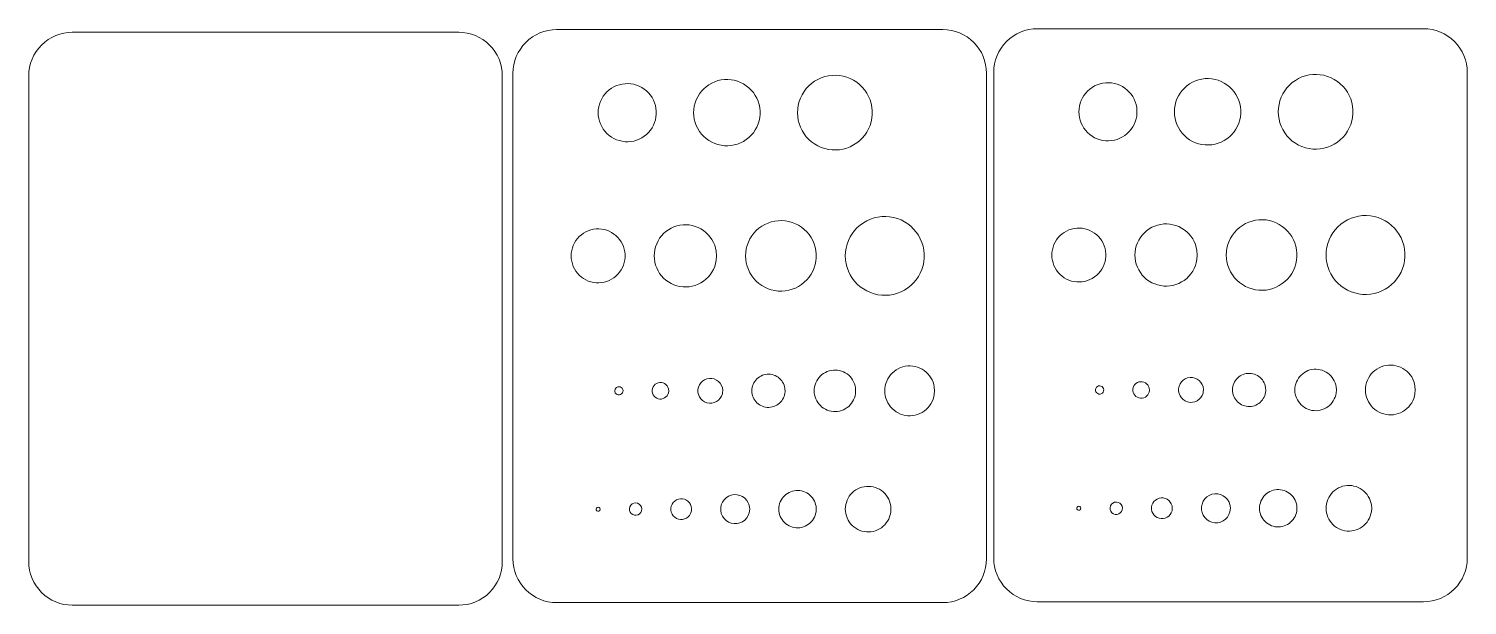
# Model space of a CAD drawing. Extents: x 1 to 348, y 1 to 70.
# Drawn here: x 174.7 to 347.9, y 0.7 to 70.1 of the extents above; entities that cross this region are included whole.
import ezdxf

# ---------------------------------------------------------------- set-up
doc = ezdxf.new("R2010")
doc.units = 0
doc.layers.get('0').update_dxf_attribs({"lineweight": 0, "true_color": 0xffffff})

msp = doc.modelspace()

# ---------------------------------------------------------------- linework, layer by layer
for points in [[(174.75, 5.95), (174.75, 64.47), (174.77, 64.97), (174.85, 65.48), (174.97, 65.98), (175.15, 66.47), (175.37, 66.94), (175.63, 67.38), (175.94, 67.79), (176.28, 68.17), (176.67, 68.52), (177.08, 68.83), (177.52, 69.09), (177.99, 69.31), (178.47, 69.48), (178.97, 69.61), (179.48, 69.69), (179.99, 69.71), (226.5, 69.71), (227.01, 69.69), (227.52, 69.61), (228.02, 69.48), (228.51, 69.31), (228.97, 69.09), (229.41, 68.83), (229.83, 68.52), (230.21, 68.17), (230.55, 67.79), (230.86, 67.38), (231.13, 66.94), (231.35, 66.47), (231.52, 65.98), (231.65, 65.48), (231.72, 64.97), (231.75, 64.47), (231.75, 5.95), (231.72, 5.45), (231.65, 4.94), (231.52, 4.44), (231.35, 3.95), (231.13, 3.49), (230.86, 3.04), (230.55, 2.63), (230.21, 2.25), (229.83, 1.9), (229.41, 1.59), (228.97, 1.33), (228.51, 1.11), (228.02, 0.94), (227.52, 0.81), (227.01, 0.74), (226.5, 0.71), (179.99, 0.71), (179.48, 0.74), (178.97, 0.81), (178.47, 0.94), (177.99, 1.11), (177.52, 1.33), (177.08, 1.59), (176.67, 1.9), (176.28, 2.25), (175.94, 2.63), (175.63, 3.04), (175.37, 3.49), (175.15, 3.95), (174.97, 4.44), (174.85, 4.94), (174.77, 5.45), (174.75, 5.95)], [(174.75, 5.95), (174.75, 64.47), (174.77, 64.97), (174.85, 65.48), (174.97, 65.98), (175.15, 66.47), (175.37, 66.94), (175.63, 67.38), (175.94, 67.79), (176.28, 68.17), (176.67, 68.52), (177.08, 68.83), (177.52, 69.09), (177.99, 69.31), (178.47, 69.48), (178.97, 69.61), (179.48, 69.69), (179.99, 69.71), (226.5, 69.71), (227.01, 69.69), (227.52, 69.61), (228.02, 69.48), (228.51, 69.31), (228.97, 69.09), (229.41, 68.83), (229.83, 68.52), (230.21, 68.17), (230.55, 67.79), (230.86, 67.38), (231.13, 66.94), (231.35, 66.47), (231.52, 65.98), (231.65, 65.48), (231.72, 64.97), (231.75, 64.47), (231.75, 5.95), (231.72, 5.45), (231.65, 4.94), (231.52, 4.44), (231.35, 3.95), (231.13, 3.49), (230.86, 3.04), (230.55, 2.63), (230.21, 2.25), (229.83, 1.9), (229.41, 1.59), (228.97, 1.33), (228.51, 1.11), (228.02, 0.94), (227.52, 0.81), (227.01, 0.74), (226.5, 0.71), (179.99, 0.71), (179.48, 0.74), (178.97, 0.81), (178.47, 0.94), (177.99, 1.11), (177.52, 1.33), (177.08, 1.59), (176.67, 1.9), (176.28, 2.25), (175.94, 2.63), (175.63, 3.04), (175.37, 3.49), (175.15, 3.95), (174.97, 4.44), (174.85, 4.94), (174.77, 5.45), (174.75, 5.95)], [(284.79, 70.03), (285.3, 70.01), (285.81, 69.93), (286.31, 69.81), (286.79, 69.64), (287.26, 69.42), (287.7, 69.15), (288.11, 68.84), (288.5, 68.5), (288.84, 68.12), (289.15, 67.7), (289.41, 67.26), (289.63, 66.79), (289.81, 66.31), (289.93, 65.81), (290.01, 65.3), (290.03, 64.79), (290.03, 6.28), (290.01, 5.77), (289.93, 5.26), (289.81, 4.76), (289.63, 4.28), (289.41, 3.81), (289.15, 3.37), (288.84, 2.95), (288.5, 2.57), (288.11, 2.23), (287.7, 1.92), (287.26, 1.65), (286.79, 1.43), (286.31, 1.26), (285.81, 1.14), (285.3, 1.06), (284.79, 1.03), (238.28, 1.03), (237.77, 1.06), (237.26, 1.14), (236.76, 1.26), (236.27, 1.43), (235.81, 1.65), (235.37, 1.92), (234.95, 2.23), (234.57, 2.57), (234.22, 2.95), (233.92, 3.37), (233.65, 3.81), (233.43, 4.28), (233.26, 4.76), (233.13, 5.26), (233.06, 5.77), (233.03, 6.28), (233.03, 64.79), (233.06, 65.3), (233.13, 65.81), (233.26, 66.31), (233.43, 66.79), (233.65, 67.26), (233.92, 67.7), (234.22, 68.12), (234.57, 68.5), (234.95, 68.84), (235.37, 69.15), (235.81, 69.42), (236.27, 69.64), (236.76, 69.81), (237.26, 69.93), (237.77, 70.01), (238.28, 70.03), (284.79, 70.03)], [(342.65, 70.14), (343.16, 70.11), (343.67, 70.04), (344.17, 69.91), (344.66, 69.74), (345.12, 69.52), (345.56, 69.25), (345.98, 68.95), (346.36, 68.6), (346.71, 68.22), (347.01, 67.81), (347.28, 67.36), (347.5, 66.9), (347.67, 66.41), (347.8, 65.91), (347.87, 65.4), (347.9, 64.89), (347.9, 6.38), (347.87, 5.87), (347.8, 5.36), (347.67, 4.86), (347.5, 4.38), (347.28, 3.91), (347.01, 3.47), (346.71, 3.06), (346.36, 2.68), (345.98, 2.33), (345.56, 2.02), (345.12, 1.76), (344.66, 1.54), (344.17, 1.36), (343.67, 1.24), (343.16, 1.16), (342.65, 1.14), (296.14, 1.14), (295.63, 1.16), (295.12, 1.24), (294.62, 1.36), (294.14, 1.54), (293.67, 1.76), (293.23, 2.02), (292.82, 2.33), (292.44, 2.68), (292.09, 3.06), (291.78, 3.47), (291.52, 3.91), (291.3, 4.38), (291.12, 4.86), (291, 5.36), (290.92, 5.87), (290.9, 6.38), (290.9, 64.89), (290.92, 65.4), (291, 65.91), (291.12, 66.41), (291.3, 66.9), (291.52, 67.36), (291.78, 67.81), (292.09, 68.22), (292.44, 68.6), (292.82, 68.95), (293.23, 69.25), (293.67, 69.52), (294.14, 69.74), (294.62, 69.91), (295.12, 70.04), (295.63, 70.11), (296.14, 70.14), (342.65, 70.14)], [(275.37, 62.75), (275.62, 62.38), (275.84, 61.99), (276.01, 61.57), (276.14, 61.15), (276.23, 60.71), (276.28, 60.26), (276.28, 59.81), (276.23, 59.36), (276.14, 58.92), (276.01, 58.5), (275.84, 58.08), (275.62, 57.69), (275.37, 57.32), (275.08, 56.97), (274.76, 56.66), (274.41, 56.38), (274.03, 56.14), (273.63, 55.93), (273.22, 55.77), (272.78, 55.65), (272.34, 55.57), (271.9, 55.54), (271.45, 55.55), (271, 55.6), (270.56, 55.7), (270.14, 55.85), (269.73, 56.03), (269.34, 56.26), (268.98, 56.52), (268.64, 56.81), (268.34, 57.14), (268.07, 57.5), (267.83, 57.88), (267.64, 58.29), (267.48, 58.71), (267.37, 59.14), (267.31, 59.59), (267.28, 60.03), (267.31, 60.48), (267.37, 60.93), (267.48, 61.36), (267.64, 61.78), (267.83, 62.19), (268.07, 62.57), (268.34, 62.93), (268.64, 63.26), (268.98, 63.55), (269.34, 63.81), (269.73, 64.04), (270.14, 64.22), (270.56, 64.37), (271, 64.47), (271.45, 64.52), (271.9, 64.53), (272.34, 64.5), (272.78, 64.42), (273.22, 64.3), (273.63, 64.14), (274.03, 63.93), (274.41, 63.69), (274.76, 63.41), (275.08, 63.1), (275.37, 62.75)], [(320.6, 60.73), (320.64, 60.34), (320.64, 59.94), (320.6, 59.54), (320.52, 59.15), (320.41, 58.77), (320.25, 58.4), (320.06, 58.05), (319.84, 57.72), (319.58, 57.42), (319.29, 57.14), (318.98, 56.89), (318.65, 56.67), (318.29, 56.49), (317.92, 56.35), (317.54, 56.24), (317.14, 56.17), (316.75, 56.14), (316.35, 56.15), (315.95, 56.2), (315.56, 56.29), (315.19, 56.42), (314.82, 56.58), (314.48, 56.78), (314.15, 57.01), (313.85, 57.28), (313.58, 57.57), (313.34, 57.89), (313.13, 58.23), (312.96, 58.59), (312.83, 58.96), (312.73, 59.35), (312.67, 59.74), (312.65, 60.14), (312.67, 60.54), (312.73, 60.93), (312.83, 61.32), (312.96, 61.69), (313.13, 62.05), (313.34, 62.39), (313.58, 62.71), (313.85, 63), (314.15, 63.27), (314.48, 63.5), (314.82, 63.7), (315.19, 63.86), (315.56, 63.99), (315.95, 64.08), (316.35, 64.13), (316.75, 64.14), (317.14, 64.11), (317.54, 64.04), (317.92, 63.93), (318.29, 63.78), (318.65, 63.6), (318.98, 63.39), (319.29, 63.14), (319.58, 62.86), (319.84, 62.55), (320.06, 62.22), (320.25, 61.87), (320.41, 61.51), (320.52, 61.13), (320.6, 60.73)], [(333.23, 62.86), (333.49, 62.49), (333.7, 62.09), (333.88, 61.68), (334.01, 61.25), (334.1, 60.81), (334.14, 60.36), (334.14, 59.91), (334.1, 59.47), (334.01, 59.03), (333.88, 58.6), (333.7, 58.19), (333.49, 57.79), (333.23, 57.42), (332.95, 57.08), (332.62, 56.77), (332.27, 56.49), (331.9, 56.24), (331.5, 56.04), (331.08, 55.87), (330.65, 55.75), (330.21, 55.67), (329.76, 55.64), (329.31, 55.65), (328.87, 55.71), (328.43, 55.81), (328, 55.95), (327.59, 56.13), (327.21, 56.36), (326.84, 56.62), (326.51, 56.92), (326.2, 57.25), (325.93, 57.6), (325.7, 57.99), (325.5, 58.39), (325.35, 58.81), (325.24, 59.25), (325.17, 59.69), (325.15, 60.14), (325.17, 60.59), (325.24, 61.03), (325.35, 61.47), (325.5, 61.89), (325.7, 62.29), (325.93, 62.67), (326.2, 63.03), (326.51, 63.36), (326.84, 63.66), (327.21, 63.92), (327.59, 64.14), (328, 64.33), (328.43, 64.47), (328.87, 64.57), (329.31, 64.63), (329.76, 64.64), (330.21, 64.6), (330.65, 64.53), (331.08, 64.4), (331.5, 64.24), (331.9, 64.04), (332.27, 63.79), (332.62, 63.51), (332.95, 63.2), (333.23, 62.86)], [(250.28, 60.21), (250.28, 59.86), (250.24, 59.51), (250.17, 59.17), (250.07, 58.84), (249.94, 58.52), (249.77, 58.21), (249.57, 57.92), (249.35, 57.65), (249.1, 57.41), (248.83, 57.19), (248.53, 57), (248.22, 56.84), (247.9, 56.72), (247.56, 56.62), (247.22, 56.56), (246.87, 56.54), (246.52, 56.54), (246.18, 56.59), (245.84, 56.67), (245.5, 56.78), (245.19, 56.92), (244.88, 57.1), (244.6, 57.3), (244.34, 57.53), (244.1, 57.79), (243.89, 58.06), (243.71, 58.36), (243.56, 58.68), (243.44, 59), (243.35, 59.34), (243.3, 59.69), (243.28, 60.03), (243.3, 60.38), (243.35, 60.73), (243.44, 61.07), (243.56, 61.39), (243.71, 61.71), (243.89, 62.01), (244.1, 62.28), (244.34, 62.54), (244.6, 62.77), (244.88, 62.97), (245.19, 63.15), (245.5, 63.29), (245.84, 63.4), (246.18, 63.48), (246.52, 63.52), (246.87, 63.53), (247.22, 63.51), (247.56, 63.45), (247.9, 63.35), (248.22, 63.22), (248.53, 63.07), (248.83, 62.88), (249.1, 62.66), (249.35, 62.42), (249.57, 62.15), (249.77, 61.86), (249.94, 61.55), (250.07, 61.23), (250.17, 60.9), (250.24, 60.56), (250.28, 60.21)], [(262.74, 60.63), (262.78, 60.23), (262.78, 59.84), (262.74, 59.44), (262.66, 59.05), (262.54, 58.67), (262.39, 58.3), (262.2, 57.95), (261.97, 57.62), (261.71, 57.31), (261.43, 57.04), (261.12, 56.79), (260.78, 56.57), (260.43, 56.39), (260.06, 56.24), (259.67, 56.14), (259.28, 56.07), (258.88, 56.04), (258.48, 56.05), (258.09, 56.1), (257.7, 56.18), (257.32, 56.31), (256.96, 56.48), (256.61, 56.67), (256.29, 56.91), (255.99, 57.17), (255.72, 57.46), (255.48, 57.78), (255.27, 58.12), (255.1, 58.48), (254.96, 58.86), (254.86, 59.24), (254.8, 59.64), (254.78, 60.03), (254.8, 60.43), (254.86, 60.83), (254.96, 61.21), (255.1, 61.59), (255.27, 61.95), (255.48, 62.29), (255.72, 62.61), (255.99, 62.9), (256.29, 63.16), (256.61, 63.39), (256.96, 63.59), (257.32, 63.76), (257.7, 63.89), (258.09, 63.97), (258.48, 64.02), (258.88, 64.03), (259.28, 64), (259.67, 63.93), (260.06, 63.83), (260.43, 63.68), (260.78, 63.5), (261.12, 63.28), (261.43, 63.03), (261.71, 62.76), (261.97, 62.45), (262.2, 62.12), (262.39, 61.77), (262.54, 61.4), (262.66, 61.02), (262.74, 60.63)], [(308.14, 60.31), (308.14, 59.96), (308.11, 59.62), (308.04, 59.28), (307.94, 58.94), (307.8, 58.62), (307.63, 58.31), (307.44, 58.03), (307.21, 57.76), (306.96, 57.51), (306.69, 57.3), (306.4, 57.11), (306.09, 56.95), (305.76, 56.82), (305.43, 56.73), (305.08, 56.67), (304.73, 56.64), (304.39, 56.65), (304.04, 56.69), (303.7, 56.77), (303.37, 56.88), (303.05, 57.02), (302.75, 57.2), (302.47, 57.4), (302.2, 57.63), (301.97, 57.89), (301.76, 58.17), (301.57, 58.47), (301.42, 58.78), (301.3, 59.11), (301.22, 59.45), (301.17, 59.79), (301.15, 60.14), (301.17, 60.49), (301.22, 60.83), (301.3, 61.17), (301.42, 61.5), (301.57, 61.81), (301.76, 62.11), (301.97, 62.39), (302.2, 62.64), (302.47, 62.87), (302.75, 63.08), (303.05, 63.25), (303.37, 63.4), (303.7, 63.51), (304.04, 63.59), (304.39, 63.63), (304.73, 63.64), (305.08, 63.61), (305.43, 63.55), (305.76, 63.46), (306.09, 63.33), (306.4, 63.17), (306.69, 62.98), (306.96, 62.76), (307.21, 62.52), (307.44, 62.25), (307.63, 61.96), (307.8, 61.66), (307.94, 61.34), (308.04, 61), (308.11, 60.66), (308.14, 60.31)], [(261.05, 43.21), (261.12, 43.63), (261.22, 44.04), (261.37, 44.44), (261.55, 44.82), (261.77, 45.18), (262.03, 45.52), (262.32, 45.83), (262.63, 46.11), (262.98, 46.35), (263.34, 46.57), (263.73, 46.74), (264.13, 46.88), (264.54, 46.97), (264.97, 47.02), (265.39, 47.03), (265.81, 47), (266.23, 46.93), (266.64, 46.81), (267.03, 46.66), (267.41, 46.47), (267.76, 46.24), (268.09, 45.97), (268.4, 45.68), (268.67, 45.35), (268.91, 45), (269.11, 44.63), (269.28, 44.24), (269.4, 43.83), (269.49, 43.42), (269.53, 43), (269.53, 42.57), (269.49, 42.15), (269.4, 41.74), (269.28, 41.33), (269.11, 40.94), (268.91, 40.57), (268.67, 40.22), (268.4, 39.89), (268.09, 39.6), (267.76, 39.33), (267.41, 39.1), (267.03, 38.91), (266.64, 38.76), (266.23, 38.64), (265.81, 38.57), (265.39, 38.54), (264.97, 38.55), (264.54, 38.6), (264.13, 38.69), (263.73, 38.83), (263.34, 39), (262.98, 39.21), (262.63, 39.46), (262.32, 39.74), (262.03, 40.05), (261.77, 40.39), (261.55, 40.75), (261.37, 41.13), (261.22, 41.53), (261.12, 41.94), (261.05, 42.36), (261.03, 42.78), (261.05, 43.21)], [(273.03, 42.78), (273.06, 43.26), (273.13, 43.73), (273.24, 44.18), (273.41, 44.63), (273.61, 45.06), (273.86, 45.46), (274.14, 45.84), (274.47, 46.19), (274.82, 46.5), (275.21, 46.77), (275.62, 47.01), (276.05, 47.21), (276.5, 47.36), (276.96, 47.46), (277.43, 47.52), (277.9, 47.53), (278.37, 47.5), (278.84, 47.42), (279.3, 47.29), (279.74, 47.11), (280.16, 46.9), (280.56, 46.64), (280.93, 46.35), (281.26, 46.02), (281.57, 45.65), (281.84, 45.26), (282.06, 44.85), (282.25, 44.41), (282.39, 43.96), (282.48, 43.49), (282.53, 43.02), (282.53, 42.55), (282.48, 42.08), (282.39, 41.61), (282.25, 41.16), (282.06, 40.72), (281.84, 40.31), (281.57, 39.92), (281.26, 39.55), (280.93, 39.22), (280.56, 38.93), (280.16, 38.67), (279.74, 38.46), (279.3, 38.28), (278.84, 38.15), (278.37, 38.07), (277.9, 38.04), (277.43, 38.05), (276.96, 38.11), (276.5, 38.21), (276.05, 38.36), (275.62, 38.56), (275.21, 38.8), (274.82, 39.07), (274.47, 39.38), (274.14, 39.73), (273.86, 40.11), (273.61, 40.51), (273.41, 40.94), (273.24, 41.38), (273.13, 41.84), (273.06, 42.31), (273.03, 42.78)], [(318.92, 43.31), (318.98, 43.73), (319.09, 44.14), (319.23, 44.54), (319.42, 44.92), (319.64, 45.28), (319.89, 45.62), (320.18, 45.93), (320.5, 46.21), (320.84, 46.46), (321.21, 46.67), (321.6, 46.84), (322, 46.98), (322.41, 47.07), (322.83, 47.13), (323.25, 47.14), (323.68, 47.11), (324.09, 47.03), (324.5, 46.92), (324.9, 46.76), (325.27, 46.57), (325.63, 46.34), (325.96, 46.08), (326.26, 45.78), (326.54, 45.45), (326.77, 45.1), (326.98, 44.73), (327.14, 44.34), (327.27, 43.94), (327.35, 43.52), (327.39, 43.1), (327.39, 42.68), (327.35, 42.26), (327.27, 41.84), (327.14, 41.44), (326.98, 41.04), (326.77, 40.67), (326.54, 40.32), (326.26, 40), (325.96, 39.7), (325.63, 39.44), (325.27, 39.21), (324.9, 39.02), (324.5, 38.86), (324.09, 38.75), (323.68, 38.67), (323.25, 38.64), (322.83, 38.65), (322.41, 38.7), (322, 38.8), (321.6, 38.93), (321.21, 39.11), (320.84, 39.32), (320.5, 39.57), (320.18, 39.85), (319.89, 40.16), (319.64, 40.49), (319.42, 40.86), (319.23, 41.24), (319.09, 41.64), (318.98, 42.05), (318.92, 42.47), (318.9, 42.89), (318.92, 43.31)], [(330.9, 42.89), (330.92, 43.36), (330.99, 43.83), (331.11, 44.29), (331.27, 44.73), (331.48, 45.16), (331.72, 45.56), (332.01, 45.94), (332.33, 46.29), (332.69, 46.6), (333.07, 46.88), (333.48, 47.12), (333.91, 47.31), (334.36, 47.46), (334.82, 47.57), (335.29, 47.63), (335.77, 47.64), (336.24, 47.6), (336.7, 47.52), (337.16, 47.39), (337.6, 47.22), (338.02, 47), (338.42, 46.75), (338.79, 46.45), (339.13, 46.12), (339.43, 45.76), (339.7, 45.37), (339.93, 44.95), (340.11, 44.51), (340.25, 44.06), (340.34, 43.6), (340.39, 43.13), (340.39, 42.65), (340.34, 42.18), (340.25, 41.72), (340.11, 41.26), (339.93, 40.83), (339.7, 40.41), (339.43, 40.02), (339.13, 39.66), (338.79, 39.33), (338.42, 39.03), (338.02, 38.78), (337.6, 38.56), (337.16, 38.39), (336.7, 38.26), (336.24, 38.18), (335.77, 38.14), (335.29, 38.15), (334.82, 38.21), (334.36, 38.32), (333.91, 38.47), (333.48, 38.66), (333.07, 38.9), (332.69, 39.18), (332.33, 39.49), (332.01, 39.84), (331.72, 40.21), (331.48, 40.62), (331.27, 41.04), (331.11, 41.49), (330.99, 41.95), (330.92, 42.42), (330.9, 42.89)], [(246.34, 43.9), (246.43, 43.59), (246.5, 43.27), (246.53, 42.95), (246.53, 42.62), (246.5, 42.3), (246.43, 41.98), (246.34, 41.67), (246.21, 41.37), (246.06, 41.09), (245.87, 40.82), (245.67, 40.57), (245.43, 40.35), (245.18, 40.15), (244.91, 39.97), (244.62, 39.82), (244.32, 39.7), (244.01, 39.62), (243.69, 39.56), (243.36, 39.54), (243.04, 39.54), (242.72, 39.58), (242.4, 39.66), (242.1, 39.76), (241.8, 39.89), (241.52, 40.06), (241.26, 40.24), (241.01, 40.46), (240.79, 40.7), (240.6, 40.95), (240.43, 41.23), (240.29, 41.52), (240.18, 41.83), (240.1, 42.14), (240.05, 42.46), (240.03, 42.78), (240.05, 43.11), (240.1, 43.43), (240.18, 43.74), (240.29, 44.05), (240.43, 44.34), (240.6, 44.62), (240.79, 44.87), (241.01, 45.11), (241.26, 45.33), (241.52, 45.51), (241.8, 45.68), (242.1, 45.81), (242.4, 45.91), (242.72, 45.99), (243.04, 46.03), (243.36, 46.03), (243.69, 46.01), (244.01, 45.95), (244.32, 45.87), (244.62, 45.75), (244.91, 45.6), (245.18, 45.42), (245.43, 45.22), (245.67, 45), (245.87, 44.75), (246.06, 44.48), (246.21, 44.19), (246.34, 43.9)], [(253.13, 46.48), (253.5, 46.52), (253.88, 46.53), (254.25, 46.51), (254.62, 46.44), (254.98, 46.34), (255.33, 46.2), (255.66, 46.03), (255.97, 45.83), (256.26, 45.6), (256.53, 45.34), (256.77, 45.05), (256.98, 44.74), (257.16, 44.41), (257.31, 44.07), (257.42, 43.71), (257.49, 43.35), (257.53, 42.78), (257.49, 42.22), (257.42, 41.86), (257.31, 41.5), (257.16, 41.16), (256.98, 40.83), (256.77, 40.52), (256.53, 40.23), (256.26, 39.97), (255.97, 39.74), (255.66, 39.54), (255.33, 39.37), (254.98, 39.23), (254.62, 39.13), (254.25, 39.06), (253.88, 39.04), (253.5, 39.05), (253.13, 39.09), (252.77, 39.18), (252.41, 39.29), (252.07, 39.45), (251.75, 39.64), (251.44, 39.85), (251.16, 40.1), (250.91, 40.37), (250.68, 40.67), (250.49, 40.99), (250.33, 41.33), (250.2, 41.68), (250.11, 42.04), (250.05, 42.41), (250.03, 42.78), (250.05, 43.16), (250.11, 43.53), (250.2, 43.89), (250.33, 44.24), (250.49, 44.58), (250.68, 44.9), (250.91, 45.2), (251.16, 45.47), (251.44, 45.72), (251.75, 45.93), (252.07, 46.12), (252.41, 46.28), (252.77, 46.39), (253.13, 46.48)], [(304.2, 44), (304.3, 43.69), (304.36, 43.37), (304.39, 43.05), (304.39, 42.73), (304.36, 42.4), (304.3, 42.09), (304.2, 41.78), (304.08, 41.48), (303.92, 41.19), (303.74, 40.93), (303.53, 40.68), (303.3, 40.45), (303.04, 40.25), (302.77, 40.07), (302.48, 39.93), (302.18, 39.81), (301.87, 39.72), (301.55, 39.66), (301.23, 39.64), (300.9, 39.65), (300.58, 39.69), (300.27, 39.76), (299.96, 39.86), (299.67, 40), (299.38, 40.16), (299.12, 40.35), (298.88, 40.56), (298.66, 40.8), (298.46, 41.06), (298.29, 41.33), (298.15, 41.63), (298.04, 41.93), (297.96, 42.24), (297.91, 42.57), (297.9, 42.89), (297.91, 43.21), (297.96, 43.53), (298.04, 43.85), (298.15, 44.15), (298.29, 44.44), (298.46, 44.72), (298.66, 44.98), (298.88, 45.22), (299.12, 45.43), (299.38, 45.62), (299.67, 45.78), (299.96, 45.91), (300.27, 46.02), (300.58, 46.09), (300.9, 46.13), (301.23, 46.14), (301.55, 46.11), (301.87, 46.06), (302.18, 45.97), (302.48, 45.85), (302.77, 45.7), (303.04, 45.53), (303.3, 45.33), (303.53, 45.1), (303.74, 44.85), (303.92, 44.58), (304.08, 44.3), (304.2, 44)], [(311, 46.58), (311.37, 46.63), (311.74, 46.64), (312.11, 46.61), (312.48, 46.54), (312.84, 46.44), (313.19, 46.31), (313.52, 46.14), (313.84, 45.93), (314.13, 45.7), (314.4, 45.44), (314.64, 45.15), (314.85, 44.84), (315.03, 44.52), (315.17, 44.17), (315.28, 43.81), (315.35, 43.45), (315.4, 42.89), (315.35, 42.33), (315.28, 41.96), (315.17, 41.61), (315.03, 41.26), (314.85, 40.93), (314.64, 40.62), (314.4, 40.34), (314.13, 40.08), (313.84, 39.84), (313.52, 39.64), (313.19, 39.47), (312.84, 39.33), (312.48, 39.23), (312.11, 39.17), (311.74, 39.14), (311.37, 39.15), (311, 39.2), (310.63, 39.28), (310.28, 39.4), (309.94, 39.55), (309.61, 39.74), (309.31, 39.96), (309.03, 40.2), (308.78, 40.48), (308.55, 40.78), (308.35, 41.1), (308.19, 41.43), (308.06, 41.78), (307.97, 42.15), (307.92, 42.52), (307.9, 42.89), (307.92, 43.26), (307.97, 43.63), (308.06, 43.99), (308.19, 44.35), (308.35, 44.68), (308.55, 45), (308.78, 45.3), (309.03, 45.57), (309.31, 45.82), (309.61, 46.04), (309.94, 46.23), (310.28, 46.38), (310.63, 46.5), (311, 46.58)], [(277.92, 27.42), (278.02, 27.7), (278.15, 27.97), (278.3, 28.22), (278.49, 28.46), (278.69, 28.68), (278.91, 28.88), (279.16, 29.05), (279.41, 29.2), (279.69, 29.33), (279.97, 29.42), (280.26, 29.49), (280.56, 29.53), (280.86, 29.53), (281.16, 29.51), (281.45, 29.46), (281.74, 29.38), (282.02, 29.27), (282.28, 29.13), (282.53, 28.97), (282.77, 28.78), (282.98, 28.58), (283.17, 28.35), (283.34, 28.1), (283.49, 27.84), (283.6, 27.56), (283.69, 27.28), (283.75, 26.99), (283.78, 26.53), (283.75, 26.08), (283.69, 25.79), (283.6, 25.51), (283.49, 25.23), (283.34, 24.97), (283.17, 24.72), (282.98, 24.49), (282.77, 24.29), (282.53, 24.1), (282.28, 23.94), (282.02, 23.8), (281.74, 23.69), (281.45, 23.61), (281.16, 23.56), (280.86, 23.54), (280.56, 23.54), (280.26, 23.58), (279.97, 23.65), (279.69, 23.74), (279.41, 23.87), (279.16, 24.02), (278.91, 24.19), (278.69, 24.39), (278.49, 24.61), (278.3, 24.85), (278.15, 25.1), (278.02, 25.37), (277.92, 25.65), (277.84, 25.94), (277.8, 26.24), (277.78, 26.53), (277.8, 26.83), (277.84, 27.13), (277.92, 27.42)], [(335.78, 27.52), (335.88, 27.8), (336.01, 28.07), (336.17, 28.33), (336.35, 28.57), (336.55, 28.79), (336.78, 28.98), (337.02, 29.16), (337.28, 29.31), (337.55, 29.43), (337.84, 29.53), (338.13, 29.59), (338.42, 29.63), (338.72, 29.64), (339.02, 29.62), (339.32, 29.56), (339.6, 29.48), (339.88, 29.37), (340.15, 29.24), (340.4, 29.07), (340.63, 28.89), (340.85, 28.68), (341.04, 28.45), (341.21, 28.2), (341.35, 27.94), (341.47, 27.66), (341.55, 27.38), (341.61, 27.09), (341.65, 26.64), (341.61, 26.19), (341.55, 25.9), (341.47, 25.61), (341.35, 25.34), (341.21, 25.07), (341.04, 24.83), (340.85, 24.6), (340.63, 24.39), (340.4, 24.2), (340.15, 24.04), (339.88, 23.9), (339.6, 23.8), (339.32, 23.71), (339.02, 23.66), (338.72, 23.64), (338.42, 23.65), (338.13, 23.68), (337.84, 23.75), (337.55, 23.85), (337.28, 23.97), (337.02, 24.12), (336.78, 24.29), (336.55, 24.49), (336.35, 24.71), (336.17, 24.95), (336.01, 25.2), (335.88, 25.47), (335.78, 25.75), (335.71, 26.04), (335.66, 26.34), (335.65, 26.64), (335.66, 26.94), (335.71, 27.23), (335.78, 27.52)], [(258.28, 26.61), (258.26, 26.31), (258.24, 26.17), (258.13, 25.88), (257.98, 25.63), (257.77, 25.41), (257.53, 25.24), (257.26, 25.11), (256.97, 25.05), (256.67, 25.04), (256.38, 25.09), (256.1, 25.2), (255.85, 25.36), (255.63, 25.57), (255.47, 25.82), (255.35, 26.09), (255.29, 26.39), (255.29, 26.68), (255.35, 26.98), (255.47, 27.25), (255.63, 27.5), (255.85, 27.71), (256.1, 27.87), (256.38, 27.98), (256.67, 28.03), (256.97, 28.02), (257.26, 27.96), (257.53, 27.83), (257.77, 27.66), (257.98, 27.44), (258.13, 27.19), (258.24, 26.9), (258.28, 26.61)], [(265.76, 26.84), (265.78, 26.43), (265.76, 26.24), (265.72, 26.04), (265.66, 25.85), (265.58, 25.67), (265.49, 25.49), (265.38, 25.33), (265.25, 25.17), (265.11, 25.04), (264.95, 24.91), (264.78, 24.8), (264.61, 24.71), (264.42, 24.64), (264.23, 24.59), (264.03, 24.55), (263.83, 24.54), (263.63, 24.54), (263.44, 24.57), (263.24, 24.61), (263.05, 24.67), (262.87, 24.76), (262.7, 24.86), (262.54, 24.97), (262.39, 25.1), (262.25, 25.25), (262.13, 25.41), (262.03, 25.58), (261.94, 25.76), (261.87, 25.95), (261.82, 26.14), (261.79, 26.34), (261.78, 26.53), (261.79, 26.73), (261.82, 26.93), (261.87, 27.12), (261.94, 27.31), (262.03, 27.49), (262.13, 27.66), (262.25, 27.82), (262.39, 27.97), (262.54, 28.1), (262.7, 28.21), (262.87, 28.31), (263.05, 28.4), (263.24, 28.46), (263.44, 28.5), (263.63, 28.53), (263.83, 28.53), (264.03, 28.52), (264.23, 28.48), (264.42, 28.43), (264.61, 28.36), (264.78, 28.27), (264.95, 28.16), (265.11, 28.03), (265.25, 27.89), (265.38, 27.74), (265.49, 27.58), (265.58, 27.4), (265.66, 27.22), (265.72, 27.03), (265.76, 26.84)], [(272.09, 29.02), (272.34, 28.97), (272.58, 28.9), (272.81, 28.81), (273.03, 28.7), (273.24, 28.56), (273.44, 28.41), (273.62, 28.24), (273.78, 28.04), (273.92, 27.84), (274.04, 27.62), (274.13, 27.39), (274.21, 27.15), (274.25, 26.91), (274.28, 26.53), (274.25, 26.16), (274.21, 25.92), (274.13, 25.68), (274.04, 25.45), (273.92, 25.23), (273.78, 25.03), (273.62, 24.83), (273.44, 24.66), (273.24, 24.51), (273.03, 24.37), (272.81, 24.26), (272.58, 24.17), (272.34, 24.1), (272.09, 24.05), (271.85, 24.04), (271.6, 24.04), (271.35, 24.07), (271.11, 24.13), (270.87, 24.21), (270.64, 24.31), (270.43, 24.44), (270.22, 24.58), (270.04, 24.75), (269.87, 24.93), (269.72, 25.13), (269.59, 25.34), (269.48, 25.56), (269.39, 25.8), (269.33, 26.04), (269.3, 26.29), (269.28, 26.53), (269.3, 26.78), (269.33, 27.03), (269.39, 27.27), (269.48, 27.51), (269.59, 27.73), (269.72, 27.94), (269.87, 28.14), (270.04, 28.32), (270.22, 28.49), (270.43, 28.63), (270.64, 28.76), (270.87, 28.86), (271.11, 28.94), (271.35, 29), (271.6, 29.03), (271.85, 29.03), (272.09, 29.02)], [(316.14, 26.71), (316.13, 26.41), (316.1, 26.27), (316, 25.99), (315.84, 25.73), (315.64, 25.52), (315.4, 25.34), (315.12, 25.22), (314.83, 25.15), (314.54, 25.14), (314.24, 25.2), (313.96, 25.31), (313.71, 25.47), (313.5, 25.68), (313.33, 25.92), (313.22, 26.2), (313.16, 26.49), (313.16, 26.79), (313.22, 27.08), (313.33, 27.36), (313.5, 27.6), (313.71, 27.81), (313.96, 27.97), (314.24, 28.08), (314.54, 28.13), (314.83, 28.13), (315.12, 28.06), (315.4, 27.94), (315.64, 27.76), (315.84, 27.54), (316, 27.29), (316.1, 27.01), (316.14, 26.71)], [(323.62, 26.94), (323.64, 26.53), (323.62, 26.34), (323.59, 26.15), (323.53, 25.95), (323.45, 25.77), (323.35, 25.6), (323.24, 25.43), (323.11, 25.28), (322.97, 25.14), (322.81, 25.02), (322.65, 24.91), (322.47, 24.82), (322.28, 24.74), (322.09, 24.69), (321.9, 24.65), (321.7, 24.64), (321.5, 24.64), (321.3, 24.67), (321.11, 24.71), (320.92, 24.78), (320.74, 24.86), (320.56, 24.96), (320.4, 25.08), (320.25, 25.21), (320.12, 25.35), (320, 25.51), (319.89, 25.68), (319.8, 25.86), (319.74, 26.05), (319.69, 26.24), (319.66, 26.44), (319.65, 26.64), (319.66, 26.84), (319.69, 27.04), (319.74, 27.23), (319.8, 27.42), (319.89, 27.6), (320, 27.77), (320.12, 27.92), (320.25, 28.07), (320.4, 28.2), (320.56, 28.32), (320.74, 28.42), (320.92, 28.5), (321.11, 28.56), (321.3, 28.61), (321.5, 28.63), (321.7, 28.64), (321.9, 28.62), (322.09, 28.59), (322.28, 28.53), (322.47, 28.46), (322.65, 28.37), (322.81, 28.26), (322.97, 28.14), (323.11, 28), (323.24, 27.85), (323.35, 27.68), (323.45, 27.51), (323.53, 27.32), (323.59, 27.13), (323.62, 26.94)], [(329.96, 29.12), (330.2, 29.08), (330.44, 29.01), (330.68, 28.92), (330.9, 28.8), (331.11, 28.67), (331.3, 28.51), (331.48, 28.34), (331.64, 28.15), (331.78, 27.94), (331.9, 27.72), (332, 27.49), (332.07, 27.26), (332.12, 27.01), (332.15, 26.64), (332.12, 26.26), (332.07, 26.02), (332, 25.78), (331.9, 25.55), (331.78, 25.34), (331.64, 25.13), (331.48, 24.94), (331.3, 24.76), (331.11, 24.61), (330.9, 24.47), (330.68, 24.36), (330.44, 24.27), (330.2, 24.2), (329.96, 24.16), (329.71, 24.14), (329.46, 24.15), (329.21, 24.18), (328.97, 24.23), (328.73, 24.31), (328.51, 24.41), (328.29, 24.54), (328.09, 24.68), (327.9, 24.85), (327.73, 25.03), (327.58, 25.23), (327.45, 25.44), (327.34, 25.67), (327.26, 25.9), (327.2, 26.14), (327.16, 26.39), (327.15, 26.64), (327.16, 26.89), (327.2, 27.13), (327.26, 27.38), (327.34, 27.61), (327.45, 27.83), (327.58, 28.05), (327.73, 28.25), (327.9, 28.43), (328.09, 28.59), (328.29, 28.74), (328.51, 28.86), (328.73, 28.97), (328.97, 29.05), (329.21, 29.1), (329.46, 29.13), (329.71, 29.14), (329.96, 29.12)], [(246.28, 26.56), (246.26, 26.41), (246.21, 26.28), (246.11, 26.16), (245.99, 26.08), (245.84, 26.04), (245.7, 26.05), (245.56, 26.09), (245.44, 26.18), (245.35, 26.3), (245.3, 26.44), (245.29, 26.58), (245.32, 26.73), (245.4, 26.85), (245.51, 26.95), (245.65, 27.01), (245.8, 27.03), (245.94, 27.01), (246.07, 26.94), (246.18, 26.84), (246.25, 26.7), (246.28, 26.56)], [(251.78, 26.48), (251.75, 26.29), (251.68, 26.1), (251.58, 25.93), (251.44, 25.79), (251.28, 25.67), (251.1, 25.59), (250.91, 25.54), (250.71, 25.54), (250.51, 25.57), (250.33, 25.65), (250.16, 25.75), (250.02, 25.89), (249.91, 26.06), (249.83, 26.24), (249.79, 26.44), (249.79, 26.63), (249.83, 26.83), (249.91, 27.01), (250.02, 27.18), (250.16, 27.32), (250.33, 27.42), (250.51, 27.5), (250.71, 27.53), (250.91, 27.53), (251.1, 27.48), (251.28, 27.4), (251.44, 27.28), (251.58, 27.14), (251.68, 26.97), (251.75, 26.79), (251.78, 26.48)], [(304.14, 26.66), (304.13, 26.52), (304.07, 26.38), (303.98, 26.27), (303.85, 26.19), (303.71, 26.15), (303.56, 26.15), (303.42, 26.2), (303.3, 26.28), (303.21, 26.4), (303.16, 26.54), (303.15, 26.69), (303.19, 26.83), (303.27, 26.96), (303.38, 27.06), (303.51, 27.12), (303.66, 27.14), (303.81, 27.11), (303.94, 27.04), (304.04, 26.94), (304.11, 26.81), (304.14, 26.66)], [(309.64, 26.58), (309.62, 26.39), (309.55, 26.21), (309.44, 26.04), (309.31, 25.89), (309.15, 25.77), (308.97, 25.69), (308.77, 25.65), (308.57, 25.64), (308.38, 25.68), (308.19, 25.75), (308.02, 25.86), (307.88, 26), (307.77, 26.16), (307.69, 26.34), (307.65, 26.54), (307.65, 26.74), (307.69, 26.93), (307.77, 27.12), (307.88, 27.28), (308.02, 27.42), (308.19, 27.53), (308.38, 27.6), (308.57, 27.63), (308.77, 27.63), (308.97, 27.59), (309.15, 27.5), (309.31, 27.39), (309.44, 27.24), (309.55, 27.07), (309.61, 26.89), (309.64, 26.58)], [(258.04, 12.46), (258.11, 12.8), (258.25, 13.12), (258.44, 13.41), (258.69, 13.65), (258.99, 13.84), (259.31, 13.97), (259.65, 14.03), (260, 14.02), (260.34, 13.94), (260.66, 13.8), (260.94, 13.6), (261.18, 13.34), (261.36, 13.04), (261.42, 12.89), (261.51, 12.54), (261.53, 12.29), (261.48, 11.85), (261.36, 11.53), (261.18, 11.23), (260.94, 10.97), (260.66, 10.77), (260.34, 10.63), (260, 10.55), (259.65, 10.54), (259.31, 10.6), (258.99, 10.73), (258.69, 10.92), (258.44, 11.16), (258.25, 11.45), (258.11, 11.77), (258.04, 12.11), (258.04, 12.46)], [(265.03, 12.28), (265.04, 12.51), (265.08, 12.73), (265.13, 12.95), (265.21, 13.16), (265.31, 13.36), (265.42, 13.55), (265.56, 13.73), (265.71, 13.9), (265.88, 14.04), (266.06, 14.17), (266.26, 14.29), (266.46, 14.38), (266.67, 14.45), (266.89, 14.5), (267.11, 14.53), (267.34, 14.53), (267.56, 14.52), (267.78, 14.48), (268, 14.42), (268.21, 14.34), (268.41, 14.23), (268.6, 14.11), (268.77, 13.97), (268.93, 13.81), (269.08, 13.64), (269.2, 13.46), (269.31, 13.26), (269.4, 13.05), (269.46, 12.84), (269.51, 12.63), (269.53, 12.17), (269.51, 11.95), (269.46, 11.73), (269.4, 11.52), (269.31, 11.31), (269.2, 11.11), (269.08, 10.93), (268.93, 10.75), (268.77, 10.6), (268.6, 10.46), (268.41, 10.34), (268.21, 10.23), (268, 10.15), (267.78, 10.09), (267.56, 10.05), (267.34, 10.04), (267.11, 10.04), (266.89, 10.07), (266.67, 10.12), (266.46, 10.19), (266.26, 10.28), (266.06, 10.4), (265.88, 10.53), (265.71, 10.67), (265.56, 10.84), (265.42, 11.02), (265.31, 11.21), (265.21, 11.41), (265.13, 11.62), (265.08, 11.84), (265.04, 12.06), (265.03, 12.28)], [(273.03, 12.28), (273.05, 12.56), (273.09, 12.83), (273.16, 13.1), (273.25, 13.35), (273.37, 13.6), (273.51, 13.83), (273.68, 14.05), (273.86, 14.25), (274.07, 14.43), (274.29, 14.59), (274.53, 14.73), (274.78, 14.84), (275.04, 14.93), (275.31, 14.99), (275.58, 15.03), (275.85, 15.03), (276.12, 15.01), (276.39, 14.97), (276.66, 14.89), (276.91, 14.79), (277.16, 14.67), (277.39, 14.52), (277.6, 14.35), (277.8, 14.16), (277.97, 13.95), (278.13, 13.72), (278.26, 13.48), (278.37, 13.23), (278.45, 12.96), (278.5, 12.7), (278.53, 12.28), (278.5, 11.87), (278.45, 11.61), (278.37, 11.34), (278.26, 11.09), (278.13, 10.85), (277.97, 10.62), (277.8, 10.41), (277.6, 10.22), (277.39, 10.05), (277.16, 9.9), (276.91, 9.78), (276.66, 9.68), (276.39, 9.6), (276.12, 9.56), (275.85, 9.54), (275.58, 9.54), (275.31, 9.58), (275.04, 9.64), (274.78, 9.73), (274.53, 9.84), (274.29, 9.98), (274.07, 10.14), (273.86, 10.32), (273.68, 10.52), (273.51, 10.74), (273.37, 10.97), (273.25, 11.22), (273.16, 11.47), (273.09, 11.74), (273.05, 12.01), (273.03, 12.28)], [(315.91, 12.56), (315.98, 12.9), (316.11, 13.23), (316.31, 13.51), (316.56, 13.76), (316.85, 13.94), (317.17, 14.07), (317.52, 14.13), (317.87, 14.12), (318.2, 14.05), (318.52, 13.9), (318.8, 13.7), (319.04, 13.44), (319.23, 13.14), (319.29, 12.99), (319.38, 12.65), (319.4, 12.4), (319.34, 11.95), (319.22, 11.63), (319.04, 11.33), (318.8, 11.08), (318.52, 10.87), (318.2, 10.73), (317.87, 10.65), (317.52, 10.64), (317.17, 10.71), (316.85, 10.83), (316.56, 11.02), (316.31, 11.26), (316.11, 11.55), (315.98, 11.87), (315.91, 12.21), (315.91, 12.56)], [(322.9, 12.39), (322.91, 12.61), (322.94, 12.83), (323, 13.05), (323.07, 13.26), (323.17, 13.46), (323.29, 13.66), (323.42, 13.83), (323.58, 14), (323.74, 14.15), (323.93, 14.28), (324.12, 14.39), (324.33, 14.48), (324.54, 14.55), (324.76, 14.6), (324.98, 14.63), (325.2, 14.64), (325.43, 14.62), (325.65, 14.58), (325.86, 14.52), (326.07, 14.44), (326.27, 14.34), (326.46, 14.22), (326.64, 14.08), (326.8, 13.92), (326.94, 13.75), (327.07, 13.56), (327.17, 13.36), (327.26, 13.16), (327.33, 12.94), (327.37, 12.73), (327.39, 12.27), (327.37, 12.05), (327.33, 11.83), (327.26, 11.62), (327.17, 11.41), (327.07, 11.22), (326.94, 11.03), (326.8, 10.86), (326.64, 10.7), (326.46, 10.56), (326.27, 10.44), (326.07, 10.34), (325.86, 10.26), (325.65, 10.2), (325.43, 10.16), (325.2, 10.14), (324.98, 10.15), (324.76, 10.17), (324.54, 10.22), (324.33, 10.29), (324.12, 10.39), (323.93, 10.5), (323.74, 10.63), (323.58, 10.78), (323.42, 10.94), (323.29, 11.12), (323.17, 11.31), (323.07, 11.51), (323, 11.73), (322.94, 11.94), (322.91, 12.16), (322.9, 12.39)], [(330.9, 12.39), (330.91, 12.66), (330.95, 12.93), (331.02, 13.2), (331.11, 13.46), (331.23, 13.7), (331.38, 13.94), (331.54, 14.16), (331.73, 14.36), (331.93, 14.54), (332.16, 14.7), (332.39, 14.84), (332.64, 14.95), (332.9, 15.04), (333.17, 15.1), (333.44, 15.13), (333.72, 15.14), (333.99, 15.12), (334.26, 15.07), (334.52, 15), (334.78, 14.9), (335.02, 14.77), (335.25, 14.62), (335.47, 14.45), (335.66, 14.26), (335.84, 14.05), (335.99, 13.82), (336.12, 13.58), (336.23, 13.33), (336.31, 13.07), (336.37, 12.8), (336.4, 12.39), (336.37, 11.98), (336.31, 11.71), (336.23, 11.45), (336.12, 11.2), (335.99, 10.96), (335.84, 10.73), (335.66, 10.52), (335.47, 10.33), (335.25, 10.16), (335.02, 10.01), (334.78, 9.88), (334.52, 9.78), (334.26, 9.71), (333.99, 9.66), (333.72, 9.64), (333.44, 9.65), (333.17, 9.68), (332.9, 9.74), (332.64, 9.83), (332.39, 9.94), (332.16, 10.08), (331.93, 10.24), (331.73, 10.42), (331.54, 10.62), (331.38, 10.84), (331.23, 11.07), (331.11, 11.32), (331.02, 11.58), (330.95, 11.84), (330.91, 12.12), (330.9, 12.39)], [(243.52, 12.3), (243.5, 12.17), (243.47, 12.13), (243.36, 12.06), (243.24, 12.05), (243.13, 12.1), (243.06, 12.19), (243.04, 12.31), (243.08, 12.42), (243.17, 12.5), (243.29, 12.53), (243.4, 12.49), (243.49, 12.41), (243.52, 12.3)], [(247.8, 13.03), (248.02, 12.99), (248.22, 12.89), (248.38, 12.74), (248.49, 12.54), (248.53, 12.32), (248.51, 12.1), (248.42, 11.9), (248.28, 11.72), (248.09, 11.6), (247.88, 11.54), (247.65, 11.55), (247.44, 11.62), (247.26, 11.75), (247.13, 11.93), (247.05, 12.14), (247.04, 12.36), (247.09, 12.58), (247.21, 12.77), (247.38, 12.91), (247.58, 13), (247.8, 13.03)], [(252.04, 12.41), (252.09, 12.65), (252.19, 12.88), (252.33, 13.09), (252.5, 13.26), (252.71, 13.4), (252.94, 13.49), (253.19, 13.53), (253.44, 13.52), (253.68, 13.47), (253.91, 13.37), (254.11, 13.22), (254.28, 13.04), (254.41, 12.83), (254.49, 12.59), (254.53, 12.35), (254.52, 12.09), (254.5, 11.98), (254.41, 11.74), (254.28, 11.53), (254.11, 11.35), (253.91, 11.2), (253.68, 11.1), (253.44, 11.05), (253.19, 11.04), (252.94, 11.08), (252.71, 11.17), (252.5, 11.31), (252.33, 11.48), (252.19, 11.69), (252.09, 11.92), (252.04, 12.16), (252.04, 12.41)], [(301.39, 12.4), (301.36, 12.27), (301.34, 12.23), (301.22, 12.16), (301.11, 12.15), (301, 12.2), (300.92, 12.29), (300.91, 12.41), (300.95, 12.53), (301.04, 12.6), (301.15, 12.63), (301.27, 12.6), (301.35, 12.52), (301.39, 12.4)], [(305.67, 13.14), (305.89, 13.1), (306.08, 13), (306.24, 12.84), (306.35, 12.64), (306.39, 12.43), (306.37, 12.2), (306.29, 12), (306.14, 11.83), (305.95, 11.71), (305.74, 11.65), (305.52, 11.65), (305.31, 11.72), (305.13, 11.85), (304.99, 12.03), (304.92, 12.24), (304.9, 12.46), (304.96, 12.68), (305.08, 12.87), (305.24, 13.02), (305.45, 13.11), (305.67, 13.14)], [(309.91, 12.51), (309.95, 12.76), (310.05, 12.99), (310.19, 13.19), (310.37, 13.37), (310.58, 13.5), (310.81, 13.59), (311.05, 13.63), (311.3, 13.63), (311.55, 13.57), (311.77, 13.47), (311.97, 13.33), (312.14, 13.14), (312.27, 12.93), (312.36, 12.7), (312.39, 12.45), (312.38, 12.2), (312.36, 12.09), (312.27, 11.85), (312.14, 11.63), (311.97, 11.45), (311.77, 11.31), (311.55, 11.21), (311.3, 11.15), (311.05, 11.14), (310.81, 11.19), (310.58, 11.28), (310.37, 11.41), (310.19, 11.59), (310.05, 11.79), (309.95, 12.02), (309.91, 12.26), (309.91, 12.51)]]:
    msp.add_lwpolyline(points)

doc.saveas('drawing.dxf')
